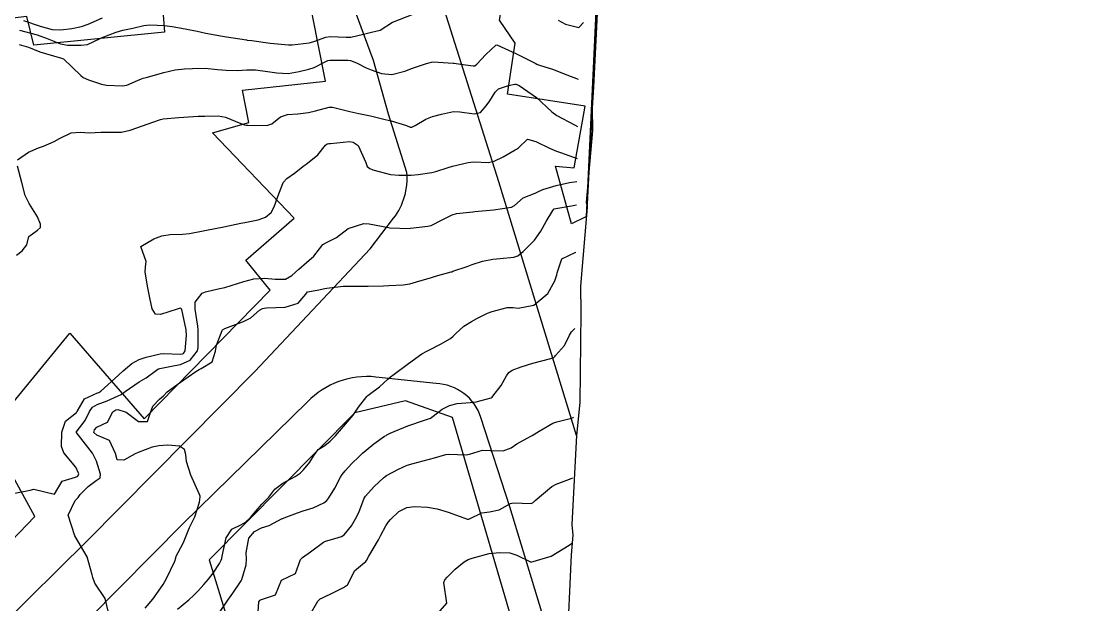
# Model space of a CAD drawing. Header units: metres. Extents: x 318500 to 325275, y 7408834 to 7428799.
# Drawn here: x 324035.7 to 324139.4, y 7420276.4 to 7420332.6 of the extents above; entities that cross this region are included whole.
import ezdxf

# ---------------------------------------------------------------- set-up
doc = ezdxf.new("R2010")
doc.units = ezdxf.units.M
doc.header["$MEASUREMENT"] = 0
for name, color, linetype in [('Area', 45, 'Continuous'), ('Curvas de Nivel 1m', 11, 'Continuous'), ('Curvas de Nivel 5m', 15, 'Continuous'), ('Edificações', 30, 'Continuous'), ('Vias Primárias', 230, 'Continuous')]:
    doc.layers.add(name, color=color, linetype=linetype)

msp = doc.modelspace()

# ---------------------------------------------------------------- linework, layer by layer
at = {"layer": 'Area'}
msp.add_lwpolyline([(324091.54, 7420338), (324090.96, 7420326.3), (324090.83, 7420324.32), (324090.86, 7420322.12), (324090.26, 7420315.19), (324090.35, 7420314.74), (324089.72, 7420307.12), (324089.76, 7420304.57), (324089.64, 7420295.9), (324089.33, 7420292.72), (324088.87, 7420284.11), (324088.96, 7420283.1), (324088.82, 7420281.19), (324088.4, 7420272.07)], dxfattribs=at)
at = {"layer": 'Curvas de Nivel 1m', "flags": 128}
for points, elevation in [([(324035.54, 7420331.81), (324037.25, 7420331.36), (324037.53, 7420331.27), (324038.07, 7420331.07), (324039.52, 7420330.5), (324040.2, 7420330.37), (324041.52, 7420330.35), (324042.12, 7420330.42), (324043.33, 7420331), (324043.46, 7420331.07), (324043.53, 7420331.09), (324044.89, 7420331.63), (324045.54, 7420331.82), (324046.5, 7420332.01), (324047.55, 7420332.26), (324048.15, 7420332.34), (324049.55, 7420332.27), (324050.3, 7420332.16), (324051.55, 7420331.93), (324052.71, 7420331.71), (324053.54, 7420331.53), (324055.16, 7420331.23), (324055.53, 7420331.16), (324057.47, 7420330.88), (324057.53, 7420330.86), (324057.99, 7420330.81), (324059.53, 7420330.59), (324059.75, 7420330.57), (324061.52, 7420330.39), (324061.88, 7420330.4), (324063.53, 7420330.58), (324063.65, 7420330.61), (324063.96, 7420330.73), (324065.11, 7420331.14), (324065.54, 7420331.21), (324067.1, 7420331.13), (324067.54, 7420331.14), (324068.77, 7420331.43), (324069.54, 7420331.61), (324070.37, 7420331.82), (324071.56, 7420332.57), (324071.6, 7420332.59), (324071.67, 7420332.63), (324073.57, 7420333.35)], 757), ([(324035.93, 7420332.73), (324037.55, 7420332.19), (324038.72, 7420331.89), (324039.54, 7420331.85), (324040.6, 7420331.98), (324041.55, 7420332.16), (324042.19, 7420332.38), (324043.56, 7420333)], 756), ([(324087.56, 7420332.78), (324088.27, 7420332.4), (324089.56, 7420332.08), (324089.99, 7420332.54)], 757), ([(324035.52, 7420330.42), (324036.43, 7420330.18), (324037.51, 7420329.71), (324039.38, 7420329.17), (324039.5, 7420329.14), (324039.79, 7420329.05), (324041.48, 7420327.44), (324041.71, 7420327.26), (324042.2, 7420327.02), (324043.47, 7420326.6), (324043.96, 7420326.51), (324045.47, 7420326.43), (324045.92, 7420326.52), (324046.94, 7420326.96), (324047.32, 7420327.11), (324047.48, 7420327.17), (324047.79, 7420327.25), (324049.49, 7420327.73), (324050.58, 7420327.99), (324051.49, 7420328.09), (324052.26, 7420328.11), (324053.49, 7420328.14), (324054.67, 7420328.03), (324055.49, 7420327.94), (324056.59, 7420327.92), (324057.49, 7420327.99), (324058.32, 7420327.98), (324059.49, 7420327.82), (324060.4, 7420327.69), (324061.49, 7420327.64), (324062.56, 7420327.81), (324063.49, 7420328.05), (324064.01, 7420328.21), (324065, 7420328.72), (324065.33, 7420328.88), (324065.5, 7420328.92), (324067.26, 7420328.93), (324067.5, 7420328.89), (324068.09, 7420328.67), (324069.02, 7420328.18), (324069.49, 7420327.98), (324070.49, 7420327.64), (324071.49, 7420327.55), (324072.75, 7420327.87), (324073.5, 7420328.13), (324074.86, 7420328.58), (324075.34, 7420328.74), (324075.5, 7420328.75), (324077.41, 7420328.64), (324077.5, 7420328.63), (324078.14, 7420328.54), (324079.34, 7420328.36), (324079.5, 7420328.38), (324079.71, 7420328.52), (324080.57, 7420329.45), (324081.53, 7420330.38), (324081.63, 7420330.39), (324083.52, 7420329.52), (324085.32, 7420328.63), (324085.5, 7420328.54), (324085.57, 7420328.51), (324085.75, 7420328.44), (324087.09, 7420328.01), (324087.5, 7420327.86), (324088.4, 7420327.5), (324089.49, 7420327.09)], 758), ([(324035.37, 7420319.3), (324036.43, 7420320.05), (324037.39, 7420320.45), (324037.86, 7420320.61), (324038.89, 7420321.06), (324039.4, 7420321.35), (324040.53, 7420321.92), (324041.41, 7420321.98), (324042.31, 7420321.91), (324043.41, 7420321.96), (324044.38, 7420321.96), (324045.41, 7420321.98), (324046.22, 7420322.16), (324047.42, 7420322.58), (324048.43, 7420322.93), (324049.16, 7420323.19), (324049.42, 7420323.25), (324050.93, 7420323.4), (324051.43, 7420323.43), (324052.79, 7420323.51), (324053.43, 7420323.53), (324054.73, 7420323.55), (324055.43, 7420323.43), (324056.93, 7420322.82), (324057.27, 7420322.67), (324057.42, 7420322.65), (324057.58, 7420322.64), (324059.42, 7420322.61), (324059.91, 7420322.78), (324060.76, 7420323.44), (324061.43, 7420323.67), (324062.43, 7420323.75), (324063.44, 7420323.86), (324064.13, 7420324.03), (324065.45, 7420324.38), (324065.78, 7420324.37), (324067.44, 7420323.97), (324068.32, 7420323.78), (324069.43, 7420323.55), (324070.86, 7420323.2), (324071.43, 7420323.06), (324072.9, 7420322.61), (324073.28, 7420322.46), (324073.42, 7420322.44), (324073.75, 7420322.6), (324074.78, 7420323.23), (324075.43, 7420323.49), (324076.29, 7420323.71), (324077.44, 7420323.95), (324078.05, 7420323.94), (324079.44, 7420323.73), (324080.07, 7420323.88), (324080.61, 7420324.5), (324080.96, 7420325), (324081.47, 7420325.83), (324081.8, 7420326.16), (324082.75, 7420326.48), (324083.37, 7420326.59), (324083.48, 7420326.59), (324083.57, 7420326.56), (324083.8, 7420326.47), (324085.46, 7420325.32), (324086.42, 7420324.43), (324086.95, 7420323.92), (324087.44, 7420323.58), (324089.14, 7420322.68), (324089.43, 7420322.53)], 759), ([(324035.25, 7420310.12), (324035.82, 7420310.53), (324036.25, 7420311.09), (324036.46, 7420311.9), (324037.28, 7420312.51), (324037.59, 7420312.77), (324037.59, 7420313.08), (324037.3, 7420313.8), (324036.48, 7420315.09), (324036.1, 7420315.87), (324035.79, 7420317.1), (324035.36, 7420318.69)], 759), ([(324044.14, 7420275.63), (324043.81, 7420276.98), (324042.83, 7420278.46), (324042.62, 7420279), (324042.58, 7420279.27), (324042.08, 7420281.01), (324040.89, 7420283.02), (324040.26, 7420285.03), (324040.93, 7420286.44), (324041.22, 7420286.74), (324041.42, 7420287.02), (324042.17, 7420287.79), (324042.96, 7420288.36), (324043.33, 7420288.63), (324043.36, 7420288.99), (324042.99, 7420290.22), (324042.59, 7420291), (324041.02, 7420293.02), (324041.89, 7420294.16), (324042.32, 7420295.01), (324042.61, 7420295.45), (324043.06, 7420295.69), (324044, 7420296.06), (324045.07, 7420296.54), (324045.37, 7420296.67), (324045.75, 7420296.96), (324047.09, 7420297.88), (324047.77, 7420298.26), (324048.66, 7420298.92), (324048.92, 7420299.11), (324049.1, 7420299.17), (324050.54, 7420299.47), (324051.11, 7420299.56), (324052.04, 7420299.96), (324052.73, 7420300.87), (324052.81, 7420301.2), (324052.8, 7420302.87), (324052.77, 7420303.26), (324052.52, 7420304.88), (324052.51, 7420305.56), (324053.2, 7420306.45), (324053.5, 7420306.58), (324054.72, 7420306.85), (324055.21, 7420306.96), (324055.38, 7420307), (324057.22, 7420307.58), (324058.19, 7420307.83), (324059.23, 7420307.89), (324060.23, 7420307.78), (324061.23, 7420307.8), (324061.85, 7420308.13), (324062.51, 7420308.74), (324063.25, 7420309.4), (324063.96, 7420310.02), (324064.53, 7420310.72), (324064.84, 7420311.14), (324065.27, 7420311.37), (324066.17, 7420311.81), (324067.29, 7420312.68), (324068.8, 7420313.15), (324069.3, 7420313.14), (324071.16, 7420312.77), (324071.29, 7420312.75), (324073.2, 7420312.69), (324073.29, 7420312.7), (324074.98, 7420312.89), (324075.3, 7420312.98), (324076.35, 7420313.51), (324077.31, 7420314), (324077.73, 7420314.12), (324079.32, 7420314.3), (324079.52, 7420314.31), (324081.32, 7420314.49), (324083.06, 7420314.74), (324083.33, 7420314.91), (324084.17, 7420315.63), (324085.34, 7420316.09), (324085.59, 7420316.2), (324086.09, 7420316.43), (324087.35, 7420316.83), (324088.66, 7420317.1), (324089.36, 7420317.2)], 761), ([(324047.67, 7420276.06), (324048.43, 7420276.92), (324048.6, 7420277.14), (324048.82, 7420277.48), (324049.41, 7420278.33), (324049.75, 7420278.91), (324050.56, 7420280.6), (324050.65, 7420280.89), (324050.69, 7420281.06), (324050.87, 7420281.42), (324051.39, 7420282.38), (324051.59, 7420282.88), (324051.95, 7420283.83), (324052.49, 7420284.87), (324052.93, 7420286.28), (324053, 7420286.8), (324053, 7420286.86), (324052.94, 7420287.03), (324052.08, 7420288.87), (324051.68, 7420290.19), (324051.62, 7420290.88), (324051.49, 7420291.37), (324051.01, 7420291.67), (324049.88, 7420291.78), (324049.01, 7420291.7), (324048.35, 7420291.58), (324047, 7420291.08), (324046.73, 7420290.94), (324045.61, 7420290.34), (324044.99, 7420290.37), (324044.83, 7420290.97), (324044.25, 7420292.22), (324043.02, 7420292.73), (324042.74, 7420293), (324042.78, 7420293.25), (324043.03, 7420293.51), (324044.04, 7420293.98), (324044.57, 7420294.98), (324044.84, 7420295.19), (324045.05, 7420295.22), (324045.84, 7420294.96), (324047.04, 7420294.06), (324047.92, 7420294.05), (324048.2, 7420294.93), (324048.43, 7420295.55), (324049.07, 7420296.21), (324049.44, 7420296.55), (324049.82, 7420296.91), (324051.09, 7420297.84), (324052.59, 7420298.87), (324052.89, 7420299.07), (324053.1, 7420299.18), (324054.16, 7420299.81), (324054.48, 7420300.85), (324054.56, 7420301.42), (324055.11, 7420302.84), (324055.16, 7420302.91), (324055.36, 7420303.04), (324057.17, 7420303.71), (324057.9, 7420304.07), (324058.72, 7420304.79), (324059.02, 7420304.96), (324059.18, 7420304.99), (324059.41, 7420305.01), (324061.19, 7420305.1), (324062.46, 7420305.47), (324063.2, 7420306.35), (324063.37, 7420306.56), (324064.28, 7420306.72), (324065.04, 7420306.88), (324065.21, 7420306.92), (324066.8, 7420307.1), (324067.22, 7420307.11), (324068.77, 7420307.1), (324069.22, 7420307.1), (324070.7, 7420307.16), (324071.22, 7420307.18), (324072.6, 7420307.23), (324073.22, 7420307.33), (324074.19, 7420307.62), (324075.23, 7420307.93), (324075.72, 7420308.07), (324077.24, 7420308.5), (324077.28, 7420308.51), (324077.4, 7420308.55), (324078.76, 7420309.01), (324079.25, 7420309.2), (324080.24, 7420309.52), (324081.26, 7420309.71), (324081.96, 7420309.79), (324083.26, 7420309.92), (324083.67, 7420310.05), (324084.19, 7420310.46), (324085.28, 7420311.56), (324085.89, 7420312.43), (324086.39, 7420313.34), (324087.03, 7420314.41), (324087.17, 7420314.56), (324087.32, 7420314.62), (324088.84, 7420314.88), (324089.33, 7420314.95)], 762), ([(324050.8, 7420275.94), (324051.91, 7420276.87), (324052.37, 7420277.31), (324052.82, 7420277.77), (324053.36, 7420278.33), (324053.81, 7420278.85), (324054.25, 7420279.44), (324054.86, 7420280.36), (324055.03, 7420280.67), (324055.08, 7420280.84), (324055.11, 7420281.07), (324055.49, 7420282.83), (324056.05, 7420283.68), (324056.91, 7420284.1), (324057.38, 7420284.34), (324057.85, 7420284.8), (324058.94, 7420286.09), (324059.29, 7420286.44), (324059.62, 7420286.77), (324060.19, 7420287.54), (324060.96, 7420288.1), (324062.18, 7420288.74), (324062.65, 7420289.06), (324062.98, 7420289.39), (324063.58, 7420290.14), (324063.93, 7420290.72), (324064.38, 7420291.35), (324065.02, 7420291.75), (324065.56, 7420292.16), (324066.05, 7420292.69), (324067.04, 7420293.79), (324067.78, 7420294.67), (324068.29, 7420295.43), (324069.08, 7420296.48), (324069.17, 7420296.56), (324069.3, 7420296.65), (324070.32, 7420297.41), (324071.1, 7420298.14), (324071.37, 7420298.36), (324071.73, 7420298.62), (324073.12, 7420299.66), (324074.4, 7420300.58), (324074.87, 7420300.84), (324075.14, 7420300.98), (324076.18, 7420301.52), (324077.15, 7420302.05), (324077.43, 7420302.28), (324077.68, 7420302.54), (324078.45, 7420303.25), (324079.18, 7420303.71), (324079.71, 7420303.98), (324080.74, 7420304.5), (324081.19, 7420304.67), (324082.62, 7420305.05), (324083.2, 7420305.05), (324083.71, 7420304.98), (324085.2, 7420305.28), (324086.55, 7420306.42), (324087.23, 7420307.63), (324087.43, 7420308.22), (324087.46, 7420308.41), (324087.91, 7420309.75), (324089.27, 7420310.39), (324089.27, 7420310.39)], 763), ([(324054.8, 7420275.53), (324055.66, 7420276.83), (324056.15, 7420277.49), (324056.83, 7420278.48), (324056.96, 7420278.68), (324057.03, 7420278.81), (324057.43, 7420280.23), (324057.48, 7420280.8), (324057.45, 7420281.38), (324057.69, 7420282.8), (324058.25, 7420283.44), (324058.91, 7420283.8), (324059.64, 7420284.04), (324060.92, 7420284.69), (324060.96, 7420284.71), (324061.09, 7420284.76), (324062.4, 7420285.26), (324062.93, 7420285.44), (324063.91, 7420285.74), (324064.94, 7420286.21), (324065.21, 7420286.43), (324065.43, 7420286.7), (324066.01, 7420287.64), (324066.54, 7420288.68), (324066.71, 7420288.95), (324066.98, 7420289.29), (324067.65, 7420290.01), (324068.3, 7420290.66), (324068.66, 7420291), (324069.01, 7420291.3), (324069.77, 7420291.89), (324070.8, 7420292.63), (324070.94, 7420292.72), (324071.03, 7420292.78), (324071.34, 7420292.93), (324073.04, 7420293.64), (324074.66, 7420294.19), (324075.05, 7420294.3), (324075.24, 7420294.38), (324075.5, 7420294.57), (324076.37, 7420295.25), (324077.07, 7420295.59), (324077.82, 7420295.78), (324079.07, 7420295.9), (324079.63, 7420295.95), (324081.08, 7420296.35), (324081.17, 7420296.4), (324081.26, 7420296.49), (324082.05, 7420297.53), (324082.56, 7420298.48), (324082.79, 7420298.8), (324083.12, 7420299), (324083.98, 7420299.32), (324085.12, 7420299.69), (324086.86, 7420300.15), (324087.13, 7420300.24), (324087.22, 7420300.32), (324087.31, 7420300.41), (324088.17, 7420301.38), (324088.66, 7420302.4), (324088.84, 7420302.72), (324089.17, 7420303.04)], 764), ([(324063.73, 7420275.65), (324064.35, 7420276.71), (324064.58, 7420276.94), (324064.82, 7420277.06), (324065.93, 7420277.58), (324066.83, 7420278.06), (324067.21, 7420278.3), (324067.4, 7420278.67), (324067.88, 7420279.64), (324068.87, 7420280.46), (324068.98, 7420280.54), (324069.06, 7420280.65), (324069.29, 7420281.06), (324070.22, 7420282.63), (324070.45, 7420283.08), (324070.91, 7420283.99), (324071.16, 7420284.37), (324071.37, 7420284.62), (324072.16, 7420285.38), (324072.94, 7420285.77), (324073.68, 7420285.85), (324074.94, 7420285.8), (324075.86, 7420285.63), (324076.93, 7420285.3), (324078.8, 7420284.64), (324078.92, 7420284.65), (324080.18, 7420285.26), (324080.93, 7420285.35), (324081.87, 7420285.55), (324082.95, 7420286.14), (324083.2, 7420286.21), (324084.95, 7420286.15), (324085.13, 7420286.25), (324085.32, 7420286.43), (324086.96, 7420287.79), (324087.37, 7420288), (324088.4, 7420288.4), (324088.8, 7420288.56), (324088.97, 7420288.63)], 766), ([(324075.1, 7420274.57), (324076.81, 7420276.54), (324076.53, 7420278.54), (324076.6, 7420278.78), (324076.85, 7420279.04), (324077.6, 7420279.8), (324078.47, 7420280.53), (324078.87, 7420280.74), (324079.24, 7420280.88), (324080.88, 7420281.33), (324081.93, 7420281.43), (324082.88, 7420281.38), (324083.58, 7420281.16), (324084.87, 7420280.51), (324084.93, 7420280.5), (324086.88, 7420281.07), (324088.61, 7420282.12), (324088.83, 7420282.28), (324088.86, 7420282.29), (324088.87, 7420282.31)], 767)]:
    msp.add_lwpolyline(points, dxfattribs=dict(at, elevation=elevation))
at = {"layer": 'Curvas de Nivel 5m', "flags": 128}
for points, elevation in [([(324034.94, 7420287.1), (324036.58, 7420287.45), (324036.95, 7420287.52), (324038.94, 7420287.05), (324039.68, 7420288.31), (324040.97, 7420288.69), (324041.19, 7420288.79), (324041.29, 7420289.02), (324040.98, 7420289.64), (324039.84, 7420291.04), (324039.61, 7420291.65), (324039.64, 7420293.04), (324039.99, 7420294.08), (324041.05, 7420294.94), (324041.09, 7420294.98), (324041.11, 7420295.02), (324041.82, 7420296.26), (324043.08, 7420296.81), (324043.22, 7420296.86), (324043.42, 7420296.99), (324045.1, 7420298.53), (324045.55, 7420298.96), (324046.39, 7420299.67), (324047.12, 7420300.04), (324047.77, 7420300.28), (324049.13, 7420300.59), (324049.43, 7420300.61), (324051.12, 7420300.54), (324051.39, 7420300.62), (324051.54, 7420300.89), (324051.67, 7420302.37), (324051.63, 7420302.89), (324051.22, 7420304.85), (324051.2, 7420304.89), (324051.18, 7420304.94), (324051.07, 7420305), (324050.76, 7420304.9), (324049.17, 7420304.39), (324048.67, 7420304.42), (324048.35, 7420304.93), (324048.14, 7420305.99), (324047.95, 7420306.94), (324047.7, 7420308.47), (324047.73, 7420308.94), (324047.78, 7420309.48), (324047.26, 7420310.95), (324048.52, 7420311.68), (324049.28, 7420311.97), (324050.1, 7420312.09), (324051.28, 7420312.12), (324051.97, 7420312.19), (324053.28, 7420312.46), (324053.62, 7420312.53), (324055.29, 7420312.84), (324056.92, 7420313.2), (324057.3, 7420313.27), (324058.58, 7420313.52), (324059.3, 7420313.76), (324059.86, 7420314.23), (324060.14, 7420314.78), (324060.59, 7420316.03), (324060.87, 7420316.77), (324061.01, 7420317.1), (324061.35, 7420317.51), (324062.09, 7420318.02), (324063.04, 7420318.74), (324063.22, 7420318.88), (324063.37, 7420318.99), (324064.34, 7420319.77), (324065.08, 7420320.71), (324065.27, 7420320.84), (324065.4, 7420320.87), (324065.59, 7420320.89), (324067.4, 7420321.08), (324067.75, 7420321.02), (324068.26, 7420320.67), (324069, 7420319.03), (324069.12, 7420318.65), (324069.37, 7420318.48), (324069.66, 7420318.35), (324071.36, 7420317.89), (324072.16, 7420317.82), (324073.36, 7420317.82), (324074.05, 7420317.9), (324075.36, 7420318.09), (324075.75, 7420318.18), (324076.93, 7420318.55), (324077.26, 7420318.67), (324077.37, 7420318.7), (324078.86, 7420319.04), (324079.38, 7420319.1), (324080.82, 7420319.06), (324081.38, 7420319.16), (324082.26, 7420319.6), (324083.4, 7420320.27), (324083.53, 7420320.34), (324083.72, 7420320.47), (324084.58, 7420321.28), (324085.41, 7420321.06), (324086.72, 7420320.42), (324087.4, 7420320.15), (324087.78, 7420320.02), (324089.39, 7420319.43)], 760), ([(324058.52, 7420274.78), (324058.67, 7420276.65), (324058.75, 7420276.78), (324058.77, 7420276.82), (324058.81, 7420276.85), (324060.26, 7420277.33), (324060.84, 7420278.76), (324062.21, 7420279.38), (324062.69, 7420280.73), (324062.87, 7420280.95), (324063.64, 7420281.48), (324064.89, 7420282.41), (324065.08, 7420282.51), (324065.66, 7420282.69), (324066.63, 7420282.95), (324066.9, 7420283.12), (324067.6, 7420283.98), (324068, 7420284.66), (324068.3, 7420285.29), (324068.83, 7420286.65), (324068.95, 7420286.86), (324069.8, 7420287.8), (324070.69, 7420288.63), (324070.84, 7420288.76), (324070.97, 7420288.85), (324072.14, 7420289.46), (324072.99, 7420289.83), (324073.56, 7420290.02), (324075, 7420290.39), (324075.14, 7420290.43), (324075.62, 7420290.56), (324076.7, 7420290.86), (324077.01, 7420290.9), (324078.68, 7420290.85), (324079.01, 7420290.9), (324080.24, 7420291.28), (324081.01, 7420291.26), (324082.26, 7420291.23), (324083.02, 7420291.52), (324083.58, 7420291.9), (324084.55, 7420292.45), (324085.03, 7420292.71), (324085.73, 7420293.13), (324087.04, 7420293.89), (324087.42, 7420294.04), (324088.84, 7420294.39), (324089, 7420294.45), (324089.05, 7420294.48)], 765)]:
    msp.add_lwpolyline(points, dxfattribs=dict(at, elevation=elevation))
at = {"layer": 'Edificações'}
for points in [[(324048.38, 7420346.78), (324049.56, 7420331.63), (324036.93, 7420330.38), (324036.25, 7420333.13), (324023.18, 7420331.63), (324023.09, 7420343.84)], [(324017.4, 7420343.59), (324018.53, 7420313.38), (324018.84, 7420305.36), (324024.08, 7420305.14), (324025.98, 7420302.5), (324020.54, 7420297.34), (324016.77, 7420300.99), (324014.99, 7420299.37), (324012.23, 7420302), (324012.23, 7420302), (323995.23, 7420285.09), (324016.53, 7420263.56), (324037.03, 7420284.88), (324032.56, 7420293.03), (324040.42, 7420302.57), (324047.58, 7420294.32), (324059.76, 7420306.74), (324057.39, 7420309.61), (324062.08, 7420313.67), (324054.2, 7420321.92), (324057.7, 7420322.89), (324057.08, 7420326.01), (324065.08, 7420326.89), (324061.95, 7420342.84)]]:
    msp.add_lwpolyline(points, dxfattribs=at)
for points in [[(324090.28, 7420313.82), (324088.85, 7420313.13), (324087.31, 7420318.68), (324089.09, 7420318.52), (324090.17, 7420324.49), (324082.65, 7420325.63), (324083.42, 7420330.55), (324081.88, 7420332.77), (324083.52, 7420342.43), (324085.83, 7420344.23), (324091.69, 7420343.2)], [(324091.69, 7420343.2), (324090.83, 7420324.32), (324090.28, 7420313.82)], [(324084.53, 7420270), (324077.35, 7420294.46), (324072.82, 7420296.06), (324067.92, 7420294.89), (324053.86, 7420280.7), (324063.6, 7420248.95), (324084.53, 7420270)]]:
    msp.add_lwpolyline(points, close=True, dxfattribs=at)
at = {"layer": 'Vias Primárias'}
for points in [[(323415.83, 7419583.3), (323419.05, 7419572.75), (323421.03, 7419562.09), (323421.35, 7419557.37), (323421.62, 7419546.02), (323420.65, 7419534.77), (323419.85, 7419529.55), (323419.49, 7419524.99, 0.238184), (323422.13, 7419522.67), (323425.33, 7419521.77), (323439.38, 7419519.04), (323447.04, 7419517.34, 0.392019), (323449.51, 7419518.78), (323449.89, 7419520.08), (323454.11, 7419536.78), (323456.93, 7419548.51), (323462.14, 7419572.41), (323463.2, 7419579.6, 0.075507), (323463.15, 7419593.44, 0), (323461.93, 7419601.3, 0.173993), (323443.83, 7419629.61, 0.279998), (323404.32, 7419640.18, 0.277838)], [(323958.45, 7420335.14), (323941.37, 7420330.11), (323938.07, 7420329.27, 0.31465), (323934.65, 7420325.31, 0.066989), (323934.92, 7420316.78, 0), (323936.24, 7420308.85), (323937.65, 7420304.58), (323941.58, 7420294.73, -0.266748), (323939.28, 7420278.62, 0), (323933.27, 7420270.92), (323925.55, 7420264.92), (323916.83, 7420257.27), (323908.79, 7420249.72), (323903.44, 7420244.43, 0.13903), (323898.13, 7420235.04), (323896.11, 7420227.95), (323893.31, 7420219.1), (323890.67, 7420210.16), (323887.45, 7420200.86), (323884.01, 7420191.68), (323880.2, 7420182.68), (323875.81, 7420174.94), (323874.49, 7420171.04), (323869.88, 7420161.12)], [(323715.64, 7420145.55, 0), (323709.04, 7420132.94)], [(323840.74, 7420005.61, 0), (323839.68, 7420001, -0.226003)], [(323831.09, 7420001.79, 0), (323833.84, 7420008.44, 0.220888)], [(324089.33, 7420292.72), (324081.84, 7420317.17), (324075.96, 7420335.7, -0.400551), (324085.21, 7420348.42), (324091.68, 7420348.19)], [(324088.17, 7420268.46), (324082.88, 7420285.83), (324080.1, 7420294.45, 0.316703), (324075.77, 7420297.71), (324069.96, 7420298.35, 0.233807), (324063.36, 7420295.94), (324051.35, 7420284.23), (324036.15, 7420268.89), (324020.38, 7420253.05), (324005.75, 7420238.84), (323990.41, 7420223.37), (323977.62, 7420210.72), (323972.57, 7420212.21), (323985.43, 7420225.36), (324006.54, 7420246.24), (324025.36, 7420266.05), (324042.04, 7420282.51), (324058.27, 7420298.89), (324069.41, 7420310.72), (324071.67, 7420313.67, 0.186381), (324072.96, 7420318.09), (324071.16, 7420323.71), (324069.74, 7420328.89), (324064.85, 7420342.15, 0.276527)]]:
    msp.add_lwpolyline(points, format="xyb", dxfattribs=at)

doc.saveas('drawing.dxf')
